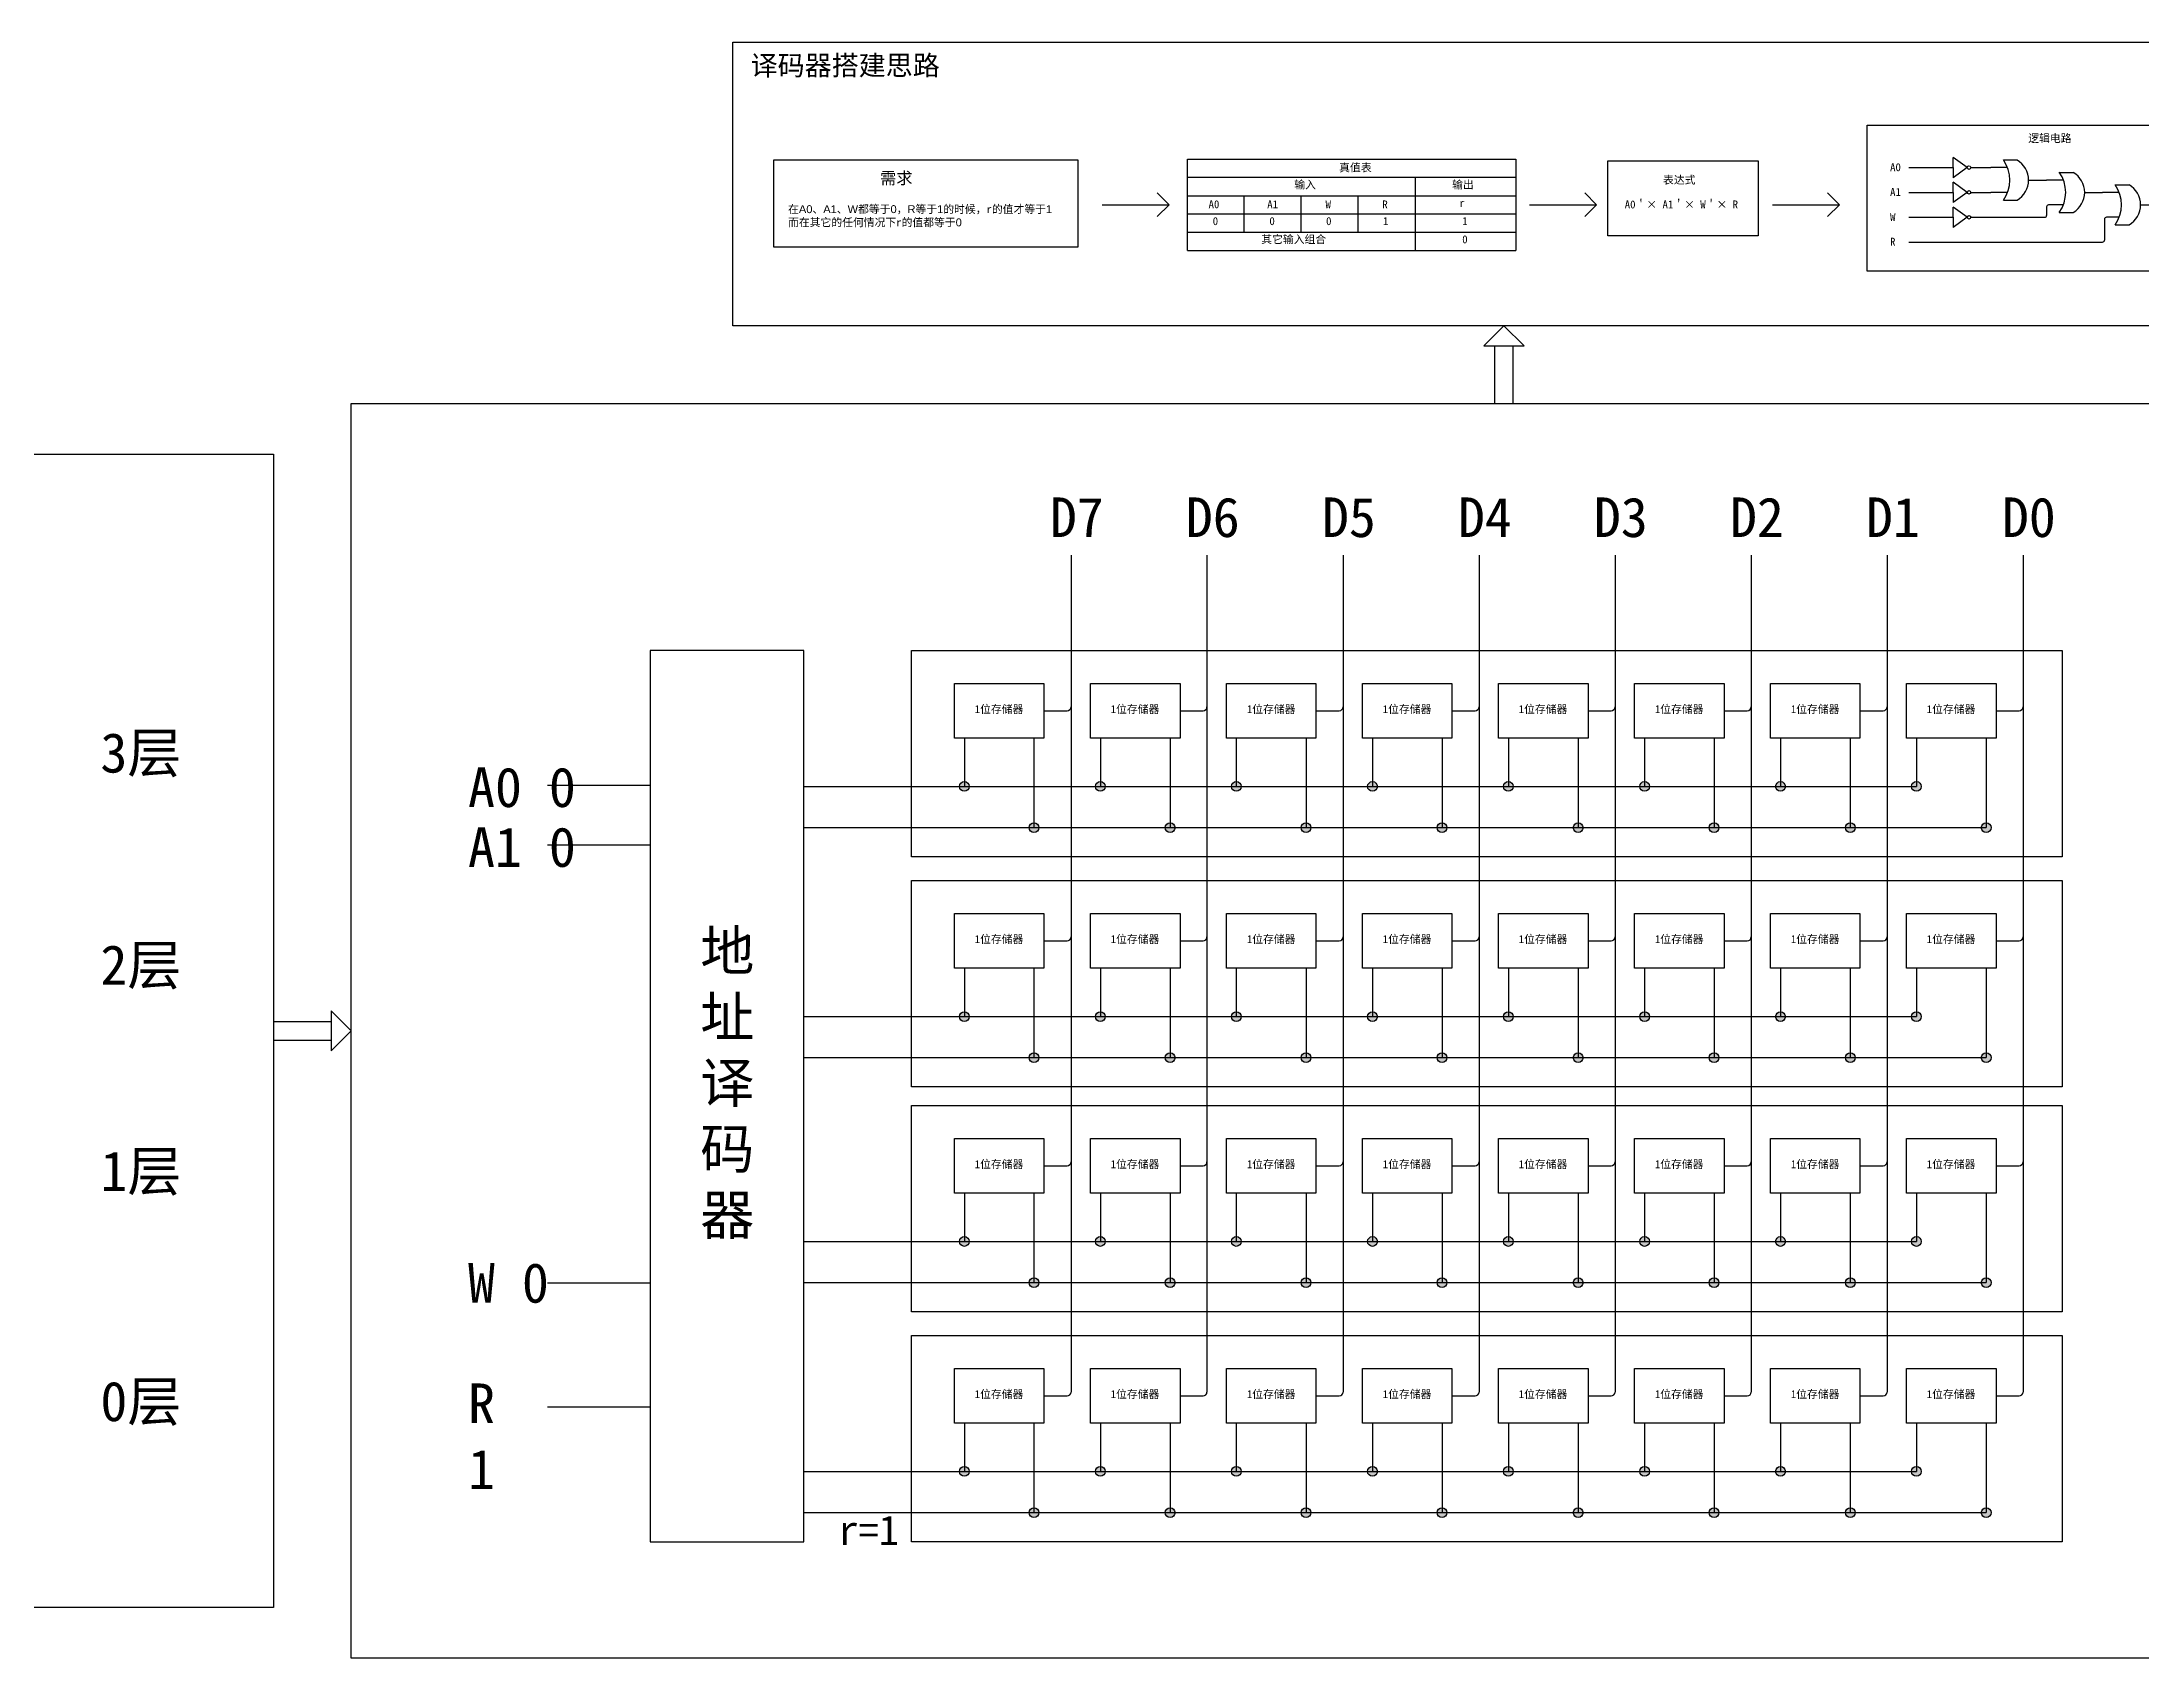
# Model space of a CAD drawing. Header units: inches. Extents: x -6 to 965, y -428 to -142.
# Drawn here: x 290.9 to 396.9, y -325 to -243.4 of the extents above; entities that cross this region are included whole.
import ezdxf

# ---------------------------------------------------------------- set-up
doc = ezdxf.new("R2010")
doc.units = ezdxf.units.IN
doc.header["$MEASUREMENT"] = 0
doc.styles.get("Standard").update_dxf_attribs({"font": 'arial.ttf'})

msp = doc.modelspace()

# ---------------------------------------------------------------- hatches: boundary and pattern name
h = msp.add_hatch(color=256)
h.dxf.hatch_style = 1
h.paths.add_polyline_path([(337.44, -280.74), (337.44, -280.98), (337.68, -280.98, 0.414214)])
h.paths.add_polyline_path([(337.44, -280.74, 0.414214), (337.19, -280.98), (337.44, -280.98)])
h.paths.add_polyline_path([(337.68, -280.98), (337.44, -280.98), (337.19, -280.98, 1)])
h.paths.add_polyline_path([(340.95, -282.81, 0.414214), (340.71, -283.06), (340.95, -283.06)])
h.paths.add_polyline_path([(340.95, -282.81), (340.95, -283.06), (341.2, -283.06, 0.414214)])
h.paths.add_polyline_path([(341.2, -283.06), (340.95, -283.06), (340.71, -283.06, 1)])
h = msp.add_hatch(color=256)
h.dxf.hatch_style = 1
h.paths.add_polyline_path([(344.3, -280.74), (344.3, -280.98), (344.55, -280.98, 0.414214)])
h.paths.add_polyline_path([(344.3, -280.74, 0.414214), (344.06, -280.98), (344.3, -280.98)])
h.paths.add_polyline_path([(344.55, -280.98), (344.3, -280.98), (344.06, -280.98, 1)])
h.paths.add_polyline_path([(347.82, -282.81, 0.414214), (347.57, -283.06), (347.82, -283.06)])
h.paths.add_polyline_path([(347.82, -282.81), (347.82, -283.06), (348.06, -283.06, 0.414214)])
h.paths.add_polyline_path([(348.06, -283.06), (347.82, -283.06), (347.57, -283.06, 1)])
h = msp.add_hatch(color=256)
h.dxf.hatch_style = 1
h.paths.add_polyline_path([(351.16, -280.74), (351.16, -280.98), (351.41, -280.98, 0.414214)])
h.paths.add_polyline_path([(351.16, -280.74, 0.414214), (350.92, -280.98), (351.16, -280.98)])
h.paths.add_polyline_path([(351.41, -280.98), (351.16, -280.98), (350.92, -280.98, 1)])
h.paths.add_polyline_path([(354.68, -282.81, 0.414214), (354.44, -283.06), (354.68, -283.06)])
h.paths.add_polyline_path([(354.68, -282.81), (354.68, -283.06), (354.93, -283.06, 0.414214)])
h.paths.add_polyline_path([(354.93, -283.06), (354.68, -283.06), (354.44, -283.06, 1)])
h = msp.add_hatch(color=256)
h.dxf.hatch_style = 1
h.paths.add_polyline_path([(358.03, -280.74), (358.03, -280.98), (358.27, -280.98, 0.414214)])
h.paths.add_polyline_path([(358.03, -280.74, 0.414214), (357.78, -280.98), (358.03, -280.98)])
h.paths.add_polyline_path([(358.27, -280.98), (358.03, -280.98), (357.78, -280.98, 1)])
h.paths.add_polyline_path([(361.54, -282.81, 0.414214), (361.3, -283.06), (361.54, -283.06)])
h.paths.add_polyline_path([(361.54, -282.81), (361.54, -283.06), (361.79, -283.06, 0.414214)])
h.paths.add_polyline_path([(361.79, -283.06), (361.54, -283.06), (361.3, -283.06, 1)])
h = msp.add_hatch(color=256)
h.dxf.hatch_style = 1
h.paths.add_polyline_path([(364.89, -280.74), (364.89, -280.98), (365.14, -280.98, 0.414214)])
h.paths.add_polyline_path([(364.89, -280.74, 0.414214), (364.65, -280.98), (364.89, -280.98)])
h.paths.add_polyline_path([(365.14, -280.98), (364.89, -280.98), (364.65, -280.98, 1)])
h.paths.add_polyline_path([(368.41, -282.81, 0.414214), (368.16, -283.06), (368.41, -283.06)])
h.paths.add_polyline_path([(368.41, -282.81), (368.41, -283.06), (368.65, -283.06, 0.414214)])
h.paths.add_polyline_path([(368.65, -283.06), (368.41, -283.06), (368.16, -283.06, 1)])
h = msp.add_hatch(color=256)
h.dxf.hatch_style = 1
h.paths.add_polyline_path([(371.76, -280.74), (371.76, -280.98), (372, -280.98, 0.414214)])
h.paths.add_polyline_path([(371.76, -280.74, 0.414214), (371.51, -280.98), (371.76, -280.98)])
h.paths.add_polyline_path([(372, -280.98), (371.76, -280.98), (371.51, -280.98, 1)])
h.paths.add_polyline_path([(375.27, -282.81, 0.414214), (375.03, -283.06), (375.27, -283.06)])
h.paths.add_polyline_path([(375.27, -282.81), (375.27, -283.06), (375.52, -283.06, 0.414214)])
h.paths.add_polyline_path([(375.52, -283.06), (375.27, -283.06), (375.03, -283.06, 1)])
h = msp.add_hatch(color=256)
h.dxf.hatch_style = 1
h.paths.add_polyline_path([(378.62, -280.74), (378.62, -280.98), (378.86, -280.98, 0.414214)])
h.paths.add_polyline_path([(378.62, -280.74, 0.414214), (378.37, -280.98), (378.62, -280.98)])
h.paths.add_polyline_path([(378.86, -280.98), (378.62, -280.98), (378.37, -280.98, 1)])
h.paths.add_polyline_path([(382.14, -282.81, 0.414214), (381.89, -283.06), (382.14, -283.06)])
h.paths.add_polyline_path([(382.14, -282.81), (382.14, -283.06), (382.38, -283.06, 0.414214)])
h.paths.add_polyline_path([(382.38, -283.06), (382.14, -283.06), (381.89, -283.06, 1)])
h = msp.add_hatch(color=256)
h.dxf.hatch_style = 1
h.paths.add_polyline_path([(385.48, -280.74), (385.48, -280.98), (385.73, -280.98, 0.414214)])
h.paths.add_polyline_path([(385.48, -280.74, 0.414214), (385.24, -280.98), (385.48, -280.98)])
h.paths.add_polyline_path([(385.73, -280.98), (385.48, -280.98), (385.24, -280.98, 1)])
h.paths.add_polyline_path([(389, -282.81, 0.414214), (388.75, -283.06), (389, -283.06)])
h.paths.add_polyline_path([(389, -282.81), (389, -283.06), (389.24, -283.06, 0.414214)])
h.paths.add_polyline_path([(389.24, -283.06), (389, -283.06), (388.75, -283.06, 1)])
h = msp.add_hatch(color=256)
h.dxf.hatch_style = 1
h.paths.add_polyline_path([(337.44, -292.35), (337.44, -292.6), (337.68, -292.6, 0.414214)])
h.paths.add_polyline_path([(337.44, -292.35, 0.414214), (337.19, -292.6), (337.44, -292.6)])
h.paths.add_polyline_path([(337.68, -292.6), (337.44, -292.6), (337.19, -292.6, 1)])
h.paths.add_polyline_path([(340.95, -294.43, 0.414214), (340.71, -294.67), (340.95, -294.67)])
h.paths.add_polyline_path([(340.95, -294.43), (340.95, -294.67), (341.2, -294.67, 0.414214)])
h.paths.add_polyline_path([(341.2, -294.67), (340.95, -294.67), (340.71, -294.67, 1)])
h = msp.add_hatch(color=256)
h.dxf.hatch_style = 1
h.paths.add_polyline_path([(344.3, -292.35), (344.3, -292.6), (344.55, -292.6, 0.414214)])
h.paths.add_polyline_path([(344.3, -292.35, 0.414214), (344.06, -292.6), (344.3, -292.6)])
h.paths.add_polyline_path([(344.55, -292.6), (344.3, -292.6), (344.06, -292.6, 1)])
h.paths.add_polyline_path([(347.82, -294.43, 0.414214), (347.57, -294.67), (347.82, -294.67)])
h.paths.add_polyline_path([(347.82, -294.43), (347.82, -294.67), (348.06, -294.67, 0.414214)])
h.paths.add_polyline_path([(348.06, -294.67), (347.82, -294.67), (347.57, -294.67, 1)])
h = msp.add_hatch(color=256)
h.dxf.hatch_style = 1
h.paths.add_polyline_path([(351.16, -292.35), (351.16, -292.6), (351.41, -292.6, 0.414214)])
h.paths.add_polyline_path([(351.16, -292.35, 0.414214), (350.92, -292.6), (351.16, -292.6)])
h.paths.add_polyline_path([(351.41, -292.6), (351.16, -292.6), (350.92, -292.6, 1)])
h.paths.add_polyline_path([(354.68, -294.43, 0.414214), (354.44, -294.67), (354.68, -294.67)])
h.paths.add_polyline_path([(354.68, -294.43), (354.68, -294.67), (354.93, -294.67, 0.414214)])
h.paths.add_polyline_path([(354.93, -294.67), (354.68, -294.67), (354.44, -294.67, 1)])
h = msp.add_hatch(color=256)
h.dxf.hatch_style = 1
h.paths.add_polyline_path([(358.03, -292.35), (358.03, -292.6), (358.27, -292.6, 0.414214)])
h.paths.add_polyline_path([(358.03, -292.35, 0.414214), (357.78, -292.6), (358.03, -292.6)])
h.paths.add_polyline_path([(358.27, -292.6), (358.03, -292.6), (357.78, -292.6, 1)])
h.paths.add_polyline_path([(361.54, -294.43, 0.414214), (361.3, -294.67), (361.54, -294.67)])
h.paths.add_polyline_path([(361.54, -294.43), (361.54, -294.67), (361.79, -294.67, 0.414214)])
h.paths.add_polyline_path([(361.79, -294.67), (361.54, -294.67), (361.3, -294.67, 1)])
h = msp.add_hatch(color=256)
h.dxf.hatch_style = 1
h.paths.add_polyline_path([(364.89, -292.35), (364.89, -292.6), (365.14, -292.6, 0.414214)])
h.paths.add_polyline_path([(364.89, -292.35, 0.414214), (364.65, -292.6), (364.89, -292.6)])
h.paths.add_polyline_path([(365.14, -292.6), (364.89, -292.6), (364.65, -292.6, 1)])
h.paths.add_polyline_path([(368.41, -294.43, 0.414214), (368.16, -294.67), (368.41, -294.67)])
h.paths.add_polyline_path([(368.41, -294.43), (368.41, -294.67), (368.65, -294.67, 0.414214)])
h.paths.add_polyline_path([(368.65, -294.67), (368.41, -294.67), (368.16, -294.67, 1)])
h = msp.add_hatch(color=256)
h.dxf.hatch_style = 1
h.paths.add_polyline_path([(371.76, -292.35), (371.76, -292.6), (372, -292.6, 0.414214)])
h.paths.add_polyline_path([(371.76, -292.35, 0.414214), (371.51, -292.6), (371.76, -292.6)])
h.paths.add_polyline_path([(372, -292.6), (371.76, -292.6), (371.51, -292.6, 1)])
h.paths.add_polyline_path([(375.27, -294.43, 0.414214), (375.03, -294.67), (375.27, -294.67)])
h.paths.add_polyline_path([(375.27, -294.43), (375.27, -294.67), (375.52, -294.67, 0.414214)])
h.paths.add_polyline_path([(375.52, -294.67), (375.27, -294.67), (375.03, -294.67, 1)])
h = msp.add_hatch(color=256)
h.dxf.hatch_style = 1
h.paths.add_polyline_path([(378.62, -292.35), (378.62, -292.6), (378.86, -292.6, 0.414214)])
h.paths.add_polyline_path([(378.62, -292.35, 0.414214), (378.37, -292.6), (378.62, -292.6)])
h.paths.add_polyline_path([(378.86, -292.6), (378.62, -292.6), (378.37, -292.6, 1)])
h.paths.add_polyline_path([(382.14, -294.43, 0.414214), (381.89, -294.67), (382.14, -294.67)])
h.paths.add_polyline_path([(382.14, -294.43), (382.14, -294.67), (382.38, -294.67, 0.414214)])
h.paths.add_polyline_path([(382.38, -294.67), (382.14, -294.67), (381.89, -294.67, 1)])
h = msp.add_hatch(color=256)
h.dxf.hatch_style = 1
h.paths.add_polyline_path([(385.48, -292.35), (385.48, -292.6), (385.73, -292.6, 0.414214)])
h.paths.add_polyline_path([(385.48, -292.35, 0.414214), (385.24, -292.6), (385.48, -292.6)])
h.paths.add_polyline_path([(385.73, -292.6), (385.48, -292.6), (385.24, -292.6, 1)])
h.paths.add_polyline_path([(389, -294.43, 0.414214), (388.75, -294.67), (389, -294.67)])
h.paths.add_polyline_path([(389, -294.43), (389, -294.67), (389.24, -294.67, 0.414214)])
h.paths.add_polyline_path([(389.24, -294.67), (389, -294.67), (388.75, -294.67, 1)])
h = msp.add_hatch(color=256)
h.dxf.hatch_style = 1
h.paths.add_polyline_path([(337.44, -303.71), (337.44, -303.95), (337.68, -303.95, 0.414214)])
h.paths.add_polyline_path([(337.44, -303.71, 0.414214), (337.19, -303.95), (337.44, -303.95)])
h.paths.add_polyline_path([(337.68, -303.95), (337.44, -303.95), (337.19, -303.95, 1)])
h.paths.add_polyline_path([(340.95, -305.78, 0.414214), (340.71, -306.03), (340.95, -306.03)])
h.paths.add_polyline_path([(340.95, -305.78), (340.95, -306.03), (341.2, -306.03, 0.414214)])
h.paths.add_polyline_path([(341.2, -306.03), (340.95, -306.03), (340.71, -306.03, 1)])
h = msp.add_hatch(color=256)
h.dxf.hatch_style = 1
h.paths.add_polyline_path([(344.3, -303.71), (344.3, -303.95), (344.55, -303.95, 0.414214)])
h.paths.add_polyline_path([(344.3, -303.71, 0.414214), (344.06, -303.95), (344.3, -303.95)])
h.paths.add_polyline_path([(344.55, -303.95), (344.3, -303.95), (344.06, -303.95, 1)])
h.paths.add_polyline_path([(347.82, -305.78, 0.414214), (347.57, -306.03), (347.82, -306.03)])
h.paths.add_polyline_path([(347.82, -305.78), (347.82, -306.03), (348.06, -306.03, 0.414214)])
h.paths.add_polyline_path([(348.06, -306.03), (347.82, -306.03), (347.57, -306.03, 1)])
h = msp.add_hatch(color=256)
h.dxf.hatch_style = 1
h.paths.add_polyline_path([(351.16, -303.71), (351.16, -303.95), (351.41, -303.95, 0.414214)])
h.paths.add_polyline_path([(351.16, -303.71, 0.414214), (350.92, -303.95), (351.16, -303.95)])
h.paths.add_polyline_path([(351.41, -303.95), (351.16, -303.95), (350.92, -303.95, 1)])
h.paths.add_polyline_path([(354.68, -305.78, 0.414214), (354.44, -306.03), (354.68, -306.03)])
h.paths.add_polyline_path([(354.68, -305.78), (354.68, -306.03), (354.93, -306.03, 0.414214)])
h.paths.add_polyline_path([(354.93, -306.03), (354.68, -306.03), (354.44, -306.03, 1)])
h = msp.add_hatch(color=256)
h.dxf.hatch_style = 1
h.paths.add_polyline_path([(358.03, -303.71), (358.03, -303.95), (358.27, -303.95, 0.414214)])
h.paths.add_polyline_path([(358.03, -303.71, 0.414214), (357.78, -303.95), (358.03, -303.95)])
h.paths.add_polyline_path([(358.27, -303.95), (358.03, -303.95), (357.78, -303.95, 1)])
h.paths.add_polyline_path([(361.54, -305.78, 0.414214), (361.3, -306.03), (361.54, -306.03)])
h.paths.add_polyline_path([(361.54, -305.78), (361.54, -306.03), (361.79, -306.03, 0.414214)])
h.paths.add_polyline_path([(361.79, -306.03), (361.54, -306.03), (361.3, -306.03, 1)])
h = msp.add_hatch(color=256)
h.dxf.hatch_style = 1
h.paths.add_polyline_path([(364.89, -303.71), (364.89, -303.95), (365.14, -303.95, 0.414214)])
h.paths.add_polyline_path([(364.89, -303.71, 0.414214), (364.65, -303.95), (364.89, -303.95)])
h.paths.add_polyline_path([(365.14, -303.95), (364.89, -303.95), (364.65, -303.95, 1)])
h.paths.add_polyline_path([(368.41, -305.78, 0.414214), (368.16, -306.03), (368.41, -306.03)])
h.paths.add_polyline_path([(368.41, -305.78), (368.41, -306.03), (368.65, -306.03, 0.414214)])
h.paths.add_polyline_path([(368.65, -306.03), (368.41, -306.03), (368.16, -306.03, 1)])
h = msp.add_hatch(color=256)
h.dxf.hatch_style = 1
h.paths.add_polyline_path([(371.76, -303.71), (371.76, -303.95), (372, -303.95, 0.414214)])
h.paths.add_polyline_path([(371.76, -303.71, 0.414214), (371.51, -303.95), (371.76, -303.95)])
h.paths.add_polyline_path([(372, -303.95), (371.76, -303.95), (371.51, -303.95, 1)])
h.paths.add_polyline_path([(375.27, -305.78, 0.414214), (375.03, -306.03), (375.27, -306.03)])
h.paths.add_polyline_path([(375.27, -305.78), (375.27, -306.03), (375.52, -306.03, 0.414214)])
h.paths.add_polyline_path([(375.52, -306.03), (375.27, -306.03), (375.03, -306.03, 1)])
h = msp.add_hatch(color=256)
h.dxf.hatch_style = 1
h.paths.add_polyline_path([(378.62, -303.71), (378.62, -303.95), (378.86, -303.95, 0.414214)])
h.paths.add_polyline_path([(378.62, -303.71, 0.414214), (378.37, -303.95), (378.62, -303.95)])
h.paths.add_polyline_path([(378.86, -303.95), (378.62, -303.95), (378.37, -303.95, 1)])
h.paths.add_polyline_path([(382.14, -305.78, 0.414214), (381.89, -306.03), (382.14, -306.03)])
h.paths.add_polyline_path([(382.14, -305.78), (382.14, -306.03), (382.38, -306.03, 0.414214)])
h.paths.add_polyline_path([(382.38, -306.03), (382.14, -306.03), (381.89, -306.03, 1)])
h = msp.add_hatch(color=256)
h.dxf.hatch_style = 1
h.paths.add_polyline_path([(385.48, -303.71), (385.48, -303.95), (385.73, -303.95, 0.414214)])
h.paths.add_polyline_path([(385.48, -303.71, 0.414214), (385.24, -303.95), (385.48, -303.95)])
h.paths.add_polyline_path([(385.73, -303.95), (385.48, -303.95), (385.24, -303.95, 1)])
h.paths.add_polyline_path([(389, -305.78, 0.414214), (388.75, -306.03), (389, -306.03)])
h.paths.add_polyline_path([(389, -305.78), (389, -306.03), (389.24, -306.03, 0.414214)])
h.paths.add_polyline_path([(389.24, -306.03), (389, -306.03), (388.75, -306.03, 1)])
h = msp.add_hatch(color=256)
h.dxf.hatch_style = 1
h.paths.add_polyline_path([(337.44, -315.32), (337.44, -315.56), (337.68, -315.56, 0.414214)])
h.paths.add_polyline_path([(337.44, -315.32, 0.414214), (337.19, -315.56), (337.44, -315.56)])
h.paths.add_polyline_path([(337.68, -315.56), (337.44, -315.56), (337.19, -315.56, 1)])
h.paths.add_polyline_path([(340.95, -317.4, 0.414214), (340.71, -317.64), (340.95, -317.64)])
h.paths.add_polyline_path([(340.95, -317.4), (340.95, -317.64), (341.2, -317.64, 0.414214)])
h.paths.add_polyline_path([(341.2, -317.64), (340.95, -317.64), (340.71, -317.64, 1)])
h = msp.add_hatch(color=256)
h.dxf.hatch_style = 1
h.paths.add_polyline_path([(344.3, -315.32), (344.3, -315.56), (344.55, -315.56, 0.414214)])
h.paths.add_polyline_path([(344.3, -315.32, 0.414214), (344.06, -315.56), (344.3, -315.56)])
h.paths.add_polyline_path([(344.55, -315.56), (344.3, -315.56), (344.06, -315.56, 1)])
h.paths.add_polyline_path([(347.82, -317.4, 0.414214), (347.57, -317.64), (347.82, -317.64)])
h.paths.add_polyline_path([(347.82, -317.4), (347.82, -317.64), (348.06, -317.64, 0.414214)])
h.paths.add_polyline_path([(348.06, -317.64), (347.82, -317.64), (347.57, -317.64, 1)])
h = msp.add_hatch(color=256)
h.dxf.hatch_style = 1
h.paths.add_polyline_path([(351.16, -315.32), (351.16, -315.56), (351.41, -315.56, 0.414214)])
h.paths.add_polyline_path([(351.16, -315.32, 0.414214), (350.92, -315.56), (351.16, -315.56)])
h.paths.add_polyline_path([(351.41, -315.56), (351.16, -315.56), (350.92, -315.56, 1)])
h.paths.add_polyline_path([(354.68, -317.4, 0.414214), (354.44, -317.64), (354.68, -317.64)])
h.paths.add_polyline_path([(354.68, -317.4), (354.68, -317.64), (354.93, -317.64, 0.414214)])
h.paths.add_polyline_path([(354.93, -317.64), (354.68, -317.64), (354.44, -317.64, 1)])
h = msp.add_hatch(color=256)
h.dxf.hatch_style = 1
h.paths.add_polyline_path([(358.03, -315.32), (358.03, -315.56), (358.27, -315.56, 0.414214)])
h.paths.add_polyline_path([(358.03, -315.32, 0.414214), (357.78, -315.56), (358.03, -315.56)])
h.paths.add_polyline_path([(358.27, -315.56), (358.03, -315.56), (357.78, -315.56, 1)])
h.paths.add_polyline_path([(361.54, -317.4, 0.414214), (361.3, -317.64), (361.54, -317.64)])
h.paths.add_polyline_path([(361.54, -317.4), (361.54, -317.64), (361.79, -317.64, 0.414214)])
h.paths.add_polyline_path([(361.79, -317.64), (361.54, -317.64), (361.3, -317.64, 1)])
h = msp.add_hatch(color=256)
h.dxf.hatch_style = 1
h.paths.add_polyline_path([(364.89, -315.32), (364.89, -315.56), (365.14, -315.56, 0.414214)])
h.paths.add_polyline_path([(364.89, -315.32, 0.414214), (364.65, -315.56), (364.89, -315.56)])
h.paths.add_polyline_path([(365.14, -315.56), (364.89, -315.56), (364.65, -315.56, 1)])
h.paths.add_polyline_path([(368.41, -317.4, 0.414214), (368.16, -317.64), (368.41, -317.64)])
h.paths.add_polyline_path([(368.41, -317.4), (368.41, -317.64), (368.65, -317.64, 0.414214)])
h.paths.add_polyline_path([(368.65, -317.64), (368.41, -317.64), (368.16, -317.64, 1)])
h = msp.add_hatch(color=256)
h.dxf.hatch_style = 1
h.paths.add_polyline_path([(371.76, -315.32), (371.76, -315.56), (372, -315.56, 0.414214)])
h.paths.add_polyline_path([(371.76, -315.32, 0.414214), (371.51, -315.56), (371.76, -315.56)])
h.paths.add_polyline_path([(372, -315.56), (371.76, -315.56), (371.51, -315.56, 1)])
h.paths.add_polyline_path([(375.27, -317.4, 0.414214), (375.03, -317.64), (375.27, -317.64)])
h.paths.add_polyline_path([(375.27, -317.4), (375.27, -317.64), (375.52, -317.64, 0.414214)])
h.paths.add_polyline_path([(375.52, -317.64), (375.27, -317.64), (375.03, -317.64, 1)])
h = msp.add_hatch(color=256)
h.dxf.hatch_style = 1
h.paths.add_polyline_path([(378.62, -315.32), (378.62, -315.56), (378.86, -315.56, 0.414214)])
h.paths.add_polyline_path([(378.62, -315.32, 0.414214), (378.37, -315.56), (378.62, -315.56)])
h.paths.add_polyline_path([(378.86, -315.56), (378.62, -315.56), (378.37, -315.56, 1)])
h.paths.add_polyline_path([(382.14, -317.4, 0.414214), (381.89, -317.64), (382.14, -317.64)])
h.paths.add_polyline_path([(382.14, -317.4), (382.14, -317.64), (382.38, -317.64, 0.414214)])
h.paths.add_polyline_path([(382.38, -317.64), (382.14, -317.64), (381.89, -317.64, 1)])
h = msp.add_hatch(color=256)
h.dxf.hatch_style = 1
h.paths.add_polyline_path([(385.48, -315.32), (385.48, -315.56), (385.73, -315.56, 0.414214)])
h.paths.add_polyline_path([(385.48, -315.32, 0.414214), (385.24, -315.56), (385.48, -315.56)])
h.paths.add_polyline_path([(385.73, -315.56), (385.48, -315.56), (385.24, -315.56, 1)])
h.paths.add_polyline_path([(389, -317.4, 0.414214), (388.75, -317.64), (389, -317.64)])
h.paths.add_polyline_path([(389, -317.4), (389, -317.64), (389.24, -317.64, 0.414214)])
h.paths.add_polyline_path([(389.24, -317.64), (389, -317.64), (388.75, -317.64, 1)])

# ---------------------------------------------------------------- linework, layer by layer
for p, q in [((348.7, -253.92), (348.7, -249.31)), ((365.26, -249.31), (365.26, -253.92)), ((385.09, -249.74), (386.04, -249.74)), ((386.04, -249.74), (387.33, -249.74)), ((387.33, -249.74), (387.33, -249.23)), ((388.04, -249.74), (387.33, -249.23)), ((387.33, -249.74), (387.33, -250.25)), ((388.04, -249.74), (387.33, -250.25)), ((388.22, -249.74), (389.23, -249.74)), ((390.07, -249.74), (389.23, -249.74)), ((389.87, -249.35), (390.57, -249.35)), ((392.69, -249.98), (393.39, -249.98)), ((348.7, -250.23), (365.26, -250.23)), ((360.19, -250.23), (360.19, -253.92)), ((385.09, -250.99), (386.04, -250.99)), ((386.04, -250.99), (387.33, -250.99)), ((387.33, -250.99), (387.33, -250.48)), ((388.04, -250.99), (387.33, -250.48)), ((387.33, -250.99), (387.33, -251.5)), ((388.04, -250.99), (387.33, -251.5)), ((388.22, -250.99), (389.23, -250.99)), ((390.07, -250.99), (389.23, -250.99)), ((391.15, -250.37), (392.05, -250.37)), ((392.89, -250.37), (392.05, -250.37)), ((393.97, -250.99), (394.87, -250.99)), ((395.71, -250.99), (394.87, -250.99)), ((395.51, -250.61), (396.21, -250.61)), ((348.7, -252.08), (365.26, -252.08)), ((351.56, -253), (351.56, -251.16)), ((354.43, -253), (354.43, -251.16)), ((357.29, -251.16), (357.29, -253)), ((387.33, -252.25), (387.33, -251.74)), ((388.04, -252.25), (387.33, -251.74)), ((389.87, -251.38), (390.57, -251.38)), ((392.05, -251.72), (392.05, -252.15)), ((392.89, -251.62), (392.15, -251.62)), ((392.69, -252.01), (393.39, -252.01)), ((396.79, -251.62), (398.14, -251.62)), ((348.7, -253), (365.26, -253)), ((385.09, -252.25), (386.04, -252.25)), ((386.04, -252.25), (387.33, -252.25)), ((387.33, -252.25), (387.33, -252.76)), ((388.04, -252.25), (387.33, -252.76)), ((388.22, -252.25), (391.95, -252.25)), ((394.97, -252.35), (394.97, -253.4)), ((395.71, -252.25), (395.07, -252.25)), ((395.51, -252.63), (396.21, -252.63)), ((348.7, -253.92), (365.26, -253.92)), ((385.09, -253.5), (386.04, -253.5)), ((386.04, -253.5), (387.33, -253.5)), ((387.33, -253.5), (394.87, -253.5)), ((342.82, -269.3), (342.82, -276.96)), ((349.68, -269.3), (349.68, -276.96)), ((356.55, -269.3), (356.55, -276.96)), ((363.41, -269.3), (363.41, -276.96)), ((370.27, -269.3), (370.27, -276.96)), ((377.14, -269.3), (377.14, -276.96)), ((384, -269.3), (384, -276.96)), ((390.86, -269.3), (390.86, -276.96)), ((341.45, -277.16), (342.62, -277.16)), ((342.82, -276.96), (342.82, -288.58)), ((348.32, -277.16), (349.48, -277.16)), ((349.68, -276.96), (349.68, -288.58)), ((355.18, -277.16), (356.35, -277.16)), ((356.55, -276.96), (356.55, -288.58)), ((362.04, -277.16), (363.21, -277.16)), ((363.41, -276.96), (363.41, -288.58)), ((368.91, -277.16), (370.07, -277.16)), ((370.27, -276.96), (370.27, -288.58)), ((375.77, -277.16), (376.94, -277.16)), ((377.14, -276.96), (377.14, -288.58)), ((382.63, -277.16), (383.8, -277.16)), ((384, -276.96), (384, -288.58)), ((389.5, -277.16), (390.66, -277.16)), ((390.86, -276.96), (390.86, -288.58)), ((337.44, -278.55), (337.44, -280.98)), ((340.95, -278.55), (340.95, -283.06)), ((344.3, -278.55), (344.3, -280.98)), ((347.82, -278.55), (347.82, -283.06)), ((351.16, -278.55), (351.16, -280.98)), ((354.68, -278.55), (354.68, -283.06)), ((358.03, -278.55), (358.03, -280.98)), ((361.54, -278.55), (361.54, -283.06)), ((364.89, -278.55), (364.89, -280.98)), ((368.41, -278.55), (368.41, -283.06)), ((371.76, -278.55), (371.76, -280.98)), ((375.27, -278.55), (375.27, -283.06)), ((378.62, -278.55), (378.62, -280.98)), ((382.14, -278.55), (382.14, -283.06)), ((385.48, -278.55), (385.48, -280.98)), ((389, -278.55), (389, -283.06)), ((329.33, -280.98), (385.48, -280.98)), ((329.33, -283.06), (389, -283.06)), ((341.45, -288.78), (342.62, -288.78)), ((342.82, -288.32), (342.82, -299.93)), ((348.32, -288.78), (349.48, -288.78)), ((349.68, -288.32), (349.68, -299.93)), ((355.18, -288.78), (356.35, -288.78)), ((356.55, -288.32), (356.55, -299.93)), ((362.04, -288.78), (363.21, -288.78)), ((363.41, -288.32), (363.41, -299.93)), ((368.91, -288.78), (370.07, -288.78)), ((370.27, -288.32), (370.27, -299.93)), ((375.77, -288.78), (376.94, -288.78)), ((377.14, -288.32), (377.14, -299.93)), ((382.63, -288.78), (383.8, -288.78)), ((384, -288.32), (384, -299.93)), ((389.5, -288.78), (390.66, -288.78)), ((390.86, -288.32), (390.86, -299.93)), ((337.44, -290.16), (337.44, -292.6)), ((340.95, -290.16), (340.95, -294.67)), ((344.3, -290.16), (344.3, -292.6)), ((347.82, -290.16), (347.82, -294.67)), ((351.16, -290.16), (351.16, -292.6)), ((354.68, -290.16), (354.68, -294.67)), ((358.03, -290.16), (358.03, -292.6)), ((361.54, -290.16), (361.54, -294.67)), ((364.89, -290.16), (364.89, -292.6)), ((368.41, -290.16), (368.41, -294.67)), ((371.76, -290.16), (371.76, -292.6)), ((375.27, -290.16), (375.27, -294.67)), ((378.62, -290.16), (378.62, -292.6)), ((382.14, -290.16), (382.14, -294.67)), ((385.48, -290.16), (385.48, -292.6)), ((389, -290.16), (389, -294.67)), ((329.33, -292.6), (385.48, -292.6)), ((329.33, -294.67), (389, -294.67)), ((341.45, -300.13), (342.62, -300.13)), ((342.82, -299.93), (342.82, -311.55)), ((348.32, -300.13), (349.48, -300.13)), ((349.68, -299.93), (349.68, -311.55)), ((355.18, -300.13), (356.35, -300.13)), ((356.55, -299.93), (356.55, -311.55)), ((362.04, -300.13), (363.21, -300.13)), ((363.41, -299.93), (363.41, -311.55)), ((368.91, -300.13), (370.07, -300.13)), ((370.27, -299.93), (370.27, -311.55)), ((375.77, -300.13), (376.94, -300.13)), ((377.14, -299.93), (377.14, -311.55)), ((382.63, -300.13), (383.8, -300.13)), ((384, -299.93), (384, -311.55)), ((389.5, -300.13), (390.66, -300.13)), ((390.86, -299.93), (390.86, -311.55)), ((337.44, -301.52), (337.44, -303.95)), ((340.95, -301.52), (340.95, -306.03)), ((344.3, -301.52), (344.3, -303.95)), ((347.82, -301.52), (347.82, -306.03)), ((351.16, -301.52), (351.16, -303.95)), ((354.68, -301.52), (354.68, -306.03)), ((358.03, -301.52), (358.03, -303.95)), ((361.54, -301.52), (361.54, -306.03)), ((364.89, -301.52), (364.89, -303.95)), ((368.41, -301.52), (368.41, -306.03)), ((371.76, -301.52), (371.76, -303.95)), ((375.27, -301.52), (375.27, -306.03)), ((378.62, -301.52), (378.62, -303.95)), ((382.14, -301.52), (382.14, -306.03)), ((385.48, -301.52), (385.48, -303.95)), ((389, -301.52), (389, -306.03)), ((329.33, -303.95), (385.48, -303.95)), ((329.33, -306.03), (389, -306.03)), ((341.45, -311.75), (342.62, -311.75)), ((348.32, -311.75), (349.48, -311.75)), ((355.18, -311.75), (356.35, -311.75)), ((362.04, -311.75), (363.21, -311.75)), ((368.91, -311.75), (370.07, -311.75)), ((375.77, -311.75), (376.94, -311.75)), ((382.63, -311.75), (383.8, -311.75)), ((389.5, -311.75), (390.66, -311.75)), ((337.44, -313.13), (337.44, -315.56)), ((340.95, -313.13), (340.95, -317.64)), ((344.3, -313.13), (344.3, -315.56)), ((347.82, -313.13), (347.82, -317.64)), ((351.16, -313.13), (351.16, -315.56)), ((354.68, -313.13), (354.68, -317.64)), ((358.03, -313.13), (358.03, -315.56)), ((361.54, -313.13), (361.54, -317.64)), ((364.89, -313.13), (364.89, -315.56)), ((368.41, -313.13), (368.41, -317.64)), ((371.76, -313.13), (371.76, -315.56)), ((375.27, -313.13), (375.27, -317.64)), ((378.62, -313.13), (378.62, -315.56)), ((382.14, -313.13), (382.14, -317.64)), ((385.48, -313.13), (385.48, -315.56)), ((389, -313.13), (389, -317.64)), ((329.33, -315.56), (385.48, -315.56)), ((329.33, -317.64), (389, -317.64))]:
    msp.add_line(p, q)
at = {"color": 7}
for p, q in [((348.7, -249.31), (365.26, -249.31)), ((348.7, -251.16), (365.26, -251.16))]:
    msp.add_line(p, q, dxfattribs=at)
at = {"color": 85, "true_color": 0x58ba48}
for p, q in [((347.77, -251.62), (347.17, -251.02)), ((369.34, -251.62), (368.74, -251.02)), ((381.6, -251.62), (381, -251.02)), ((344.39, -251.62), (347.77, -251.62)), ((347.77, -251.62), (347.17, -252.21)), ((365.95, -251.62), (369.34, -251.62)), ((369.34, -251.62), (368.74, -252.21)), ((378.22, -251.62), (381.6, -251.62)), ((381.6, -251.62), (381, -252.21)), ((364.66, -257.72), (363.65, -258.74)), ((364.66, -257.72), (365.68, -258.74)), ((363.65, -258.74), (365.68, -258.74)), ((364.2, -261.65), (364.2, -258.74)), ((365.13, -261.65), (365.13, -258.74)), ((321.58, -280.93), (316.4, -280.93)), ((321.58, -283.95), (316.4, -283.95)), ((306.5, -293.31), (305.48, -292.3)), ((305.48, -292.3), (305.48, -294.33)), ((302.57, -292.85), (305.48, -292.85)), ((306.5, -293.31), (305.48, -294.33)), ((302.57, -293.78), (305.48, -293.78)), ((321.58, -306.05), (316.4, -306.05)), ((321.58, -312.31), (316.4, -312.31))]:
    msp.add_line(p, q, dxfattribs=at)
for points in [[(325.76, -243.4), (431.25, -243.4), (431.25, -257.72), (325.76, -257.72)], [(383, -247.59), (399.81, -247.59), (399.81, -254.96), (383, -254.96)], [(327.82, -249.35), (343.16, -249.35), (343.16, -253.76), (327.82, -253.76)], [(369.9, -249.39), (377.49, -249.39), (377.49, -253.19), (369.9, -253.19)], [(306.5, -261.65), (422.83, -261.65), (422.83, -324.98), (306.5, -324.98)], [(217.07, -264.2), (302.57, -264.2), (302.57, -322.42), (217.07, -322.42)], [(334.77, -274.12), (392.83, -274.12), (392.83, -284.53), (334.77, -284.53)], [(336.94, -275.78), (341.45, -275.78), (341.45, -278.55), (336.94, -278.55)], [(343.8, -275.78), (348.32, -275.78), (348.32, -278.55), (343.8, -278.55)], [(350.67, -275.78), (355.18, -275.78), (355.18, -278.55), (350.67, -278.55)], [(357.53, -275.78), (362.04, -275.78), (362.04, -278.55), (357.53, -278.55)], [(364.39, -275.78), (368.91, -275.78), (368.91, -278.55), (364.39, -278.55)], [(371.26, -275.78), (375.77, -275.78), (375.77, -278.55), (371.26, -278.55)], [(378.12, -275.78), (382.63, -275.78), (382.63, -278.55), (378.12, -278.55)], [(384.98, -275.78), (389.5, -275.78), (389.5, -278.55), (384.98, -278.55)], [(334.77, -285.73), (392.83, -285.73), (392.83, -296.14), (334.77, -296.14)], [(336.94, -287.39), (341.45, -287.39), (341.45, -290.16), (336.94, -290.16)], [(343.8, -287.39), (348.32, -287.39), (348.32, -290.16), (343.8, -290.16)], [(350.67, -287.39), (355.18, -287.39), (355.18, -290.16), (350.67, -290.16)], [(357.53, -287.39), (362.04, -287.39), (362.04, -290.16), (357.53, -290.16)], [(364.39, -287.39), (368.91, -287.39), (368.91, -290.16), (364.39, -290.16)], [(371.26, -287.39), (375.77, -287.39), (375.77, -290.16), (371.26, -290.16)], [(378.12, -287.39), (382.63, -287.39), (382.63, -290.16), (378.12, -290.16)], [(384.98, -287.39), (389.5, -287.39), (389.5, -290.16), (384.98, -290.16)], [(334.77, -297.09), (392.83, -297.09), (392.83, -307.5), (334.77, -307.5)], [(336.94, -298.75), (341.45, -298.75), (341.45, -301.52), (336.94, -301.52)], [(343.8, -298.75), (348.32, -298.75), (348.32, -301.52), (343.8, -301.52)], [(350.67, -298.75), (355.18, -298.75), (355.18, -301.52), (350.67, -301.52)], [(357.53, -298.75), (362.04, -298.75), (362.04, -301.52), (357.53, -301.52)], [(364.39, -298.75), (368.91, -298.75), (368.91, -301.52), (364.39, -301.52)], [(371.26, -298.75), (375.77, -298.75), (375.77, -301.52), (371.26, -301.52)], [(378.12, -298.75), (382.63, -298.75), (382.63, -301.52), (378.12, -301.52)], [(384.98, -298.75), (389.5, -298.75), (389.5, -301.52), (384.98, -301.52)], [(334.77, -308.7), (392.83, -308.7), (392.83, -319.11), (334.77, -319.11)], [(336.94, -310.36), (341.45, -310.36), (341.45, -313.13), (336.94, -313.13)], [(343.8, -310.36), (348.32, -310.36), (348.32, -313.13), (343.8, -313.13)], [(350.67, -310.36), (355.18, -310.36), (355.18, -313.13), (350.67, -313.13)], [(357.53, -310.36), (362.04, -310.36), (362.04, -313.13), (357.53, -313.13)], [(364.39, -310.36), (368.91, -310.36), (368.91, -313.13), (364.39, -313.13)], [(371.26, -310.36), (375.77, -310.36), (375.77, -313.13), (371.26, -313.13)], [(378.12, -310.36), (382.63, -310.36), (382.63, -313.13), (378.12, -313.13)], [(384.98, -310.36), (389.5, -310.36), (389.5, -313.13), (384.98, -313.13)]]:
    msp.add_lwpolyline(points, close=True)
msp.add_lwpolyline([(329.33, -274.12), (321.58, -274.12), (321.58, -319.11), (329.33, -319.11)], close=True, dxfattribs=at)
for centre, radius in [((388.13, -249.74), 0.0921), ((388.13, -250.99), 0.0921), ((388.13, -252.25), 0.0921), ((337.44, -280.98), 0.246), ((344.3, -280.98), 0.246), ((351.16, -280.98), 0.246), ((358.03, -280.98), 0.246), ((364.89, -280.98), 0.246), ((371.76, -280.98), 0.246), ((378.62, -280.98), 0.246), ((385.48, -280.98), 0.246), ((340.95, -283.06), 0.246), ((347.82, -283.06), 0.246), ((354.68, -283.06), 0.246), ((361.54, -283.06), 0.246), ((368.41, -283.06), 0.246), ((375.27, -283.06), 0.246), ((382.14, -283.06), 0.246), ((389, -283.06), 0.246), ((337.44, -292.6), 0.246), ((344.3, -292.6), 0.246), ((351.16, -292.6), 0.246), ((358.03, -292.6), 0.246), ((364.89, -292.6), 0.246), ((371.76, -292.6), 0.246), ((378.62, -292.6), 0.246), ((385.48, -292.6), 0.246), ((340.95, -294.67), 0.246), ((347.82, -294.67), 0.246), ((354.68, -294.67), 0.246), ((361.54, -294.67), 0.246), ((368.41, -294.67), 0.246), ((375.27, -294.67), 0.246), ((382.14, -294.67), 0.246), ((389, -294.67), 0.246), ((337.44, -303.95), 0.246), ((344.3, -303.95), 0.246), ((351.16, -303.95), 0.246), ((358.03, -303.95), 0.246), ((364.89, -303.95), 0.246), ((371.76, -303.95), 0.246), ((378.62, -303.95), 0.246), ((385.48, -303.95), 0.246), ((340.95, -306.03), 0.246), ((347.82, -306.03), 0.246), ((354.68, -306.03), 0.246), ((361.54, -306.03), 0.246), ((368.41, -306.03), 0.246), ((375.27, -306.03), 0.246), ((382.14, -306.03), 0.246), ((389, -306.03), 0.246), ((337.44, -315.56), 0.246), ((344.3, -315.56), 0.246), ((351.16, -315.56), 0.246), ((358.03, -315.56), 0.246), ((364.89, -315.56), 0.246), ((371.76, -315.56), 0.246), ((378.62, -315.56), 0.246), ((385.48, -315.56), 0.246), ((340.95, -317.64), 0.246), ((347.82, -317.64), 0.246), ((354.68, -317.64), 0.246), ((361.54, -317.64), 0.246), ((368.41, -317.64), 0.246), ((375.27, -317.64), 0.246), ((382.14, -317.64), 0.246), ((389, -317.64), 0.246)]:
    msp.add_circle(centre, radius)
for centre, radius, start, end in [((388.43, -250.37), 1.76, 324.7742, 35.2258), ((389.97, -250.37), 1.17, 300.2972, 59.7028), ((391.25, -250.99), 1.76, 324.7742, 35.2258), ((392.8, -250.99), 1.17, 300.2972, 59.7028), ((394.07, -251.62), 1.76, 324.7742, 35.2258), ((395.62, -251.62), 1.17, 300.2972, 59.7028), ((391.95, -252.15), 0.1, 270, 0), ((392.15, -251.72), 0.1, 90, 180), ((395.07, -252.35), 0.1, 90, 180), ((394.87, -253.4), 0.1, 270, 0), ((342.62, -276.96), 0.2, 270, 0), ((349.48, -276.96), 0.2, 270, 0), ((356.35, -276.96), 0.2, 270, 0), ((363.21, -276.96), 0.2, 270, 0), ((370.07, -276.96), 0.2, 270, 0), ((376.94, -276.96), 0.2, 270, 0), ((383.8, -276.96), 0.2, 270, 0), ((390.66, -276.96), 0.2, 270, 0), ((342.62, -288.58), 0.2, 270, 0), ((349.48, -288.58), 0.2, 270, 0), ((356.35, -288.58), 0.2, 270, 0), ((363.21, -288.58), 0.2, 270, 0), ((370.07, -288.58), 0.2, 270, 0), ((376.94, -288.58), 0.2, 270, 0), ((383.8, -288.58), 0.2, 270, 0), ((390.66, -288.58), 0.2, 270, 0), ((342.62, -299.93), 0.2, 270, 0), ((349.48, -299.93), 0.2, 270, 0), ((356.35, -299.93), 0.2, 270, 0), ((363.21, -299.93), 0.2, 270, 0), ((370.07, -299.93), 0.2, 270, 0), ((376.94, -299.93), 0.2, 270, 0), ((383.8, -299.93), 0.2, 270, 0), ((390.66, -299.93), 0.2, 270, 0), ((342.62, -311.55), 0.2, 270, 0), ((349.48, -311.55), 0.2, 270, 0), ((356.35, -311.55), 0.2, 270, 0), ((363.21, -311.55), 0.2, 270, 0), ((370.07, -311.55), 0.2, 270, 0), ((376.94, -311.55), 0.2, 270, 0), ((383.8, -311.55), 0.2, 270, 0), ((390.66, -311.55), 0.2, 270, 0)]:
    msp.add_arc(centre, radius, start, end)

# ---------------------------------------------------------------- texts
at = {"color": 7, "true_color": 0xffffff, "attachment_point": 1}
for s, width, insert, char_height in [('{\\fSimSun|b0|i0|c134|p2;译码器搭建思路}', 16.2927, (326.65, -244.08), 1), ('{\\fSimSun|b0|i0|c134|p2;0}', 3.8373, (349.97, -252.24), 0.4), ('{\\fSimSun|b0|i0|c134|p2;         其它输入组合}', 9.1023, (349.97, -253.16), 0.4), ('{\\fSimSun|b0|i0|c134|p2;0}', 3.8373, (352.83, -252.24), 0.4), ('{\\fSimSun|b0|i0|c134|p2;0}', 3.8373, (355.69, -252.24), 0.4), ('{\\fSimSun|b0|i0|c134|p2;1}', 3.8373, (358.56, -252.24), 0.4), ('{\\fSimSun|b0|i0|c134|p2;0}', 3.8373, (362.56, -253.16), 0.4), ('{\\fSimSun|b0|i0|c134|p2;1}', 3.8373, (362.56, -252.24), 0.4), ('{\\fSimSun|b0|i0|c134|p2;3层}', 10.6916, (293.84, -278.28), 2), ('{\\fSimSun|b0|i0|c134|p2;2层}', 10.6916, (293.84, -288.99), 2), ('{\\fSimSun|b0|i0|c134|p2;1层}', 10.6916, (293.84, -299.4), 2), ('{\\fSimSun|b0|i0|c134|p2;0层}', 10.6916, (293.84, -311.02), 2)]:
    msp.add_mtext_dynamic_manual_height_columns(s, width=width, gutter_width=1, heights=[0], dxfattribs=dict(at, insert=insert, char_height=char_height))
at = {"color": 85, "true_color": 0x58ba48, "attachment_point": 1}
for s, width, insert, char_height in [('{\\fSimSun|b0|i0|c134|p2;逻辑电路}', 3.8373, (391.12, -248.06), 0.4), ('{\\fSimSun|b0|i0|c134|p2;                     \\H1.5x;需求\\H0.66667x;\\P\\P\\pi0.8;\\C256; 在\\fArial|b0|i0|c0|p34;A0\\fSimSun|b0|i0|c134|p2;、\\fArial|b0|i0|c0|p34;A1\\fSimSun|b0|i0|c134|p2;、\\fArial|b0|i0|c0|p34;W\\fSimSun|b0|i0|c134|p2;都等于\\fArial|b0|i0|c0|p34;0\\fSimSun|b0|i0|c134|p2;，\\fArial|b0|i0|c0|p34;R\\fSimSun|b0|i0|c134|p2;等于\\fArial|b0|i0|c0|p34;1\\fSimSun|b0|i0|c134|p2;的时候，r的值才等于\\fArial|b0|i0|c0|p34;1\\P\\fSimSun|b0|i0|c134|p2; 而在其它的任何情况下r的值都等于\\fArial|b0|i0|c0|p34;0}', 16.0769, (327.47, -249.97), 0.4), ('{\\fSimSun|b0|i0|c134|p2; 真值表}', 3.8373, (356.08, -249.54), 0.4), ('{\\fSimSun|b0|i0|c134|p2;A0}', 3.8373, (384.15, -249.52), 0.4), ('{\\fSimSun|b0|i0|c134|p2; 表达式}', 3.8373, (372.42, -250.16), 0.4), ('{\\fSimSun|b0|i0|c134|p2;A1}', 3.8373, (384.15, -250.77), 0.4), ('{\\fSimSun|b0|i0|c134|p2;W}', 3.8373, (384.15, -252.03), 0.4), ('{\\fSimSun|b0|i0|c134|p2;R}', 3.8373, (384.15, -253.28), 0.4), ('{\\fSimSun|b0|i0|c134|p2;A0 0 }', 5.8798, (312.39, -280.02), 2), ('{\\fSimSun|b0|i0|c134|p2;A1 0}', 5.8798, (312.39, -283.04), 2), ('{\\fSimSun|b0|i0|c134|p2;地\\P址\\P译\\P码\\P器}', 10.6916, (324.11, -288.27), 2), ('{\\fSimSun|b0|i0|c134|p2;W 0 }', 5.9583, (312.39, -305.04), 2), ('{\\fSimSun|b0|i0|c134|p2;R 1}', 3.8373, (312.39, -311.12), 2), ('{\\fSimSun|b0|i0|c134|p2;r=1 }', 3.8373, (331.08, -317.78), 1.5)]:
    msp.add_mtext_dynamic_manual_height_columns(s, width=width, gutter_width=1, heights=[0], dxfattribs=dict(at, insert=insert, char_height=char_height))
at = {"color": 7, "char_height": 0.4, "attachment_point": 1}
for s, width, insert in [('{\\fSimSun|b0|i0|c134|p2;  输入}', 3.8373, (353.54, -250.4)), ('{\\fSimSun|b0|i0|c134|p2; 输出}', 3.8373, (361.78, -250.4)), ('{\\fSimSun|b0|i0|c134|p2;A0}', 3.8373, (349.76, -251.39)), ('{\\fSimSun|b0|i0|c134|p2;A1}', 3.8373, (352.72, -251.39)), ('{\\fSimSun|b0|i0|c134|p2;W}', 3.8373, (355.66, -251.4)), ('{\\fSimSun|b0|i0|c134|p2;R}', 3.8373, (358.53, -251.4)), ('{\\fSimSun|b0|i0|c134|p2;  r}', 3.8373, (361.87, -251.32)), ('{\\fSimSun|b0|i0|c134|p2;A0＇× A1＇× W＇× R}', 6.8717, (370.76, -251.4))]:
    msp.add_mtext_dynamic_manual_height_columns(s, width=width, gutter_width=1, heights=[0], dxfattribs=dict(at, insert=insert))
at = {"attachment_point": 1}
for s, width, insert, char_height in [('{\\fSimSun|b0|i0|c134|p2;D7}', 7.7972, (341.75, -266.39), 2), ('{\\fSimSun|b0|i0|c134|p2;D6}', 7.7972, (348.61, -266.39), 2), ('{\\fSimSun|b0|i0|c134|p2;D5}', 7.7972, (355.48, -266.39), 2), ('{\\fSimSun|b0|i0|c134|p2;D4}', 7.7972, (362.34, -266.39), 2), ('{\\fSimSun|b0|i0|c134|p2;D3}', 7.7972, (369.2, -266.39), 2), ('{\\fSimSun|b0|i0|c134|p2;D2}', 7.7972, (376.07, -266.39), 2), ('{\\fSimSun|b0|i0|c134|p2;D1}', 7.7972, (382.93, -266.39), 2), ('{\\fSimSun|b0|i0|c134|p2;D0}', 7.7972, (389.79, -266.39), 2), ('{\\fSimSun|b0|i0|c134|p2;1位存储器}', 3.8373, (337.96, -276.88), 0.4), ('{\\fSimSun|b0|i0|c134|p2;1位存储器}', 3.8373, (344.82, -276.88), 0.4), ('{\\fSimSun|b0|i0|c134|p2;1位存储器}', 3.8373, (351.69, -276.88), 0.4), ('{\\fSimSun|b0|i0|c134|p2;1位存储器}', 3.8373, (358.55, -276.88), 0.4), ('{\\fSimSun|b0|i0|c134|p2;1位存储器}', 3.8373, (365.41, -276.88), 0.4), ('{\\fSimSun|b0|i0|c134|p2;1位存储器}', 3.8373, (372.28, -276.88), 0.4), ('{\\fSimSun|b0|i0|c134|p2;1位存储器}', 3.8373, (379.14, -276.88), 0.4), ('{\\fSimSun|b0|i0|c134|p2;1位存储器}', 3.8373, (386, -276.88), 0.4), ('{\\fSimSun|b0|i0|c134|p2;1位存储器}', 3.8373, (337.96, -288.49), 0.4), ('{\\fSimSun|b0|i0|c134|p2;1位存储器}', 3.8373, (344.82, -288.49), 0.4), ('{\\fSimSun|b0|i0|c134|p2;1位存储器}', 3.8373, (351.69, -288.49), 0.4), ('{\\fSimSun|b0|i0|c134|p2;1位存储器}', 3.8373, (358.55, -288.49), 0.4), ('{\\fSimSun|b0|i0|c134|p2;1位存储器}', 3.8373, (365.41, -288.49), 0.4), ('{\\fSimSun|b0|i0|c134|p2;1位存储器}', 3.8373, (372.28, -288.49), 0.4), ('{\\fSimSun|b0|i0|c134|p2;1位存储器}', 3.8373, (379.14, -288.49), 0.4), ('{\\fSimSun|b0|i0|c134|p2;1位存储器}', 3.8373, (386, -288.49), 0.4), ('{\\fSimSun|b0|i0|c134|p2;1位存储器}', 3.8373, (337.96, -299.85), 0.4), ('{\\fSimSun|b0|i0|c134|p2;1位存储器}', 3.8373, (344.82, -299.85), 0.4), ('{\\fSimSun|b0|i0|c134|p2;1位存储器}', 3.8373, (351.69, -299.85), 0.4), ('{\\fSimSun|b0|i0|c134|p2;1位存储器}', 3.8373, (358.55, -299.85), 0.4), ('{\\fSimSun|b0|i0|c134|p2;1位存储器}', 3.8373, (365.41, -299.85), 0.4), ('{\\fSimSun|b0|i0|c134|p2;1位存储器}', 3.8373, (372.28, -299.85), 0.4), ('{\\fSimSun|b0|i0|c134|p2;1位存储器}', 3.8373, (379.14, -299.85), 0.4), ('{\\fSimSun|b0|i0|c134|p2;1位存储器}', 3.8373, (386, -299.85), 0.4), ('{\\fSimSun|b0|i0|c134|p2;1位存储器}', 3.8373, (337.96, -311.46), 0.4), ('{\\fSimSun|b0|i0|c134|p2;1位存储器}', 3.8373, (344.82, -311.46), 0.4), ('{\\fSimSun|b0|i0|c134|p2;1位存储器}', 3.8373, (351.69, -311.46), 0.4), ('{\\fSimSun|b0|i0|c134|p2;1位存储器}', 3.8373, (358.55, -311.46), 0.4), ('{\\fSimSun|b0|i0|c134|p2;1位存储器}', 3.8373, (365.41, -311.46), 0.4), ('{\\fSimSun|b0|i0|c134|p2;1位存储器}', 3.8373, (372.28, -311.46), 0.4), ('{\\fSimSun|b0|i0|c134|p2;1位存储器}', 3.8373, (379.14, -311.46), 0.4), ('{\\fSimSun|b0|i0|c134|p2;1位存储器}', 3.8373, (386, -311.46), 0.4)]:
    msp.add_mtext_dynamic_manual_height_columns(s, width=width, gutter_width=1, heights=[0], dxfattribs=dict(at, insert=insert, char_height=char_height))

doc.saveas('drawing.dxf')
